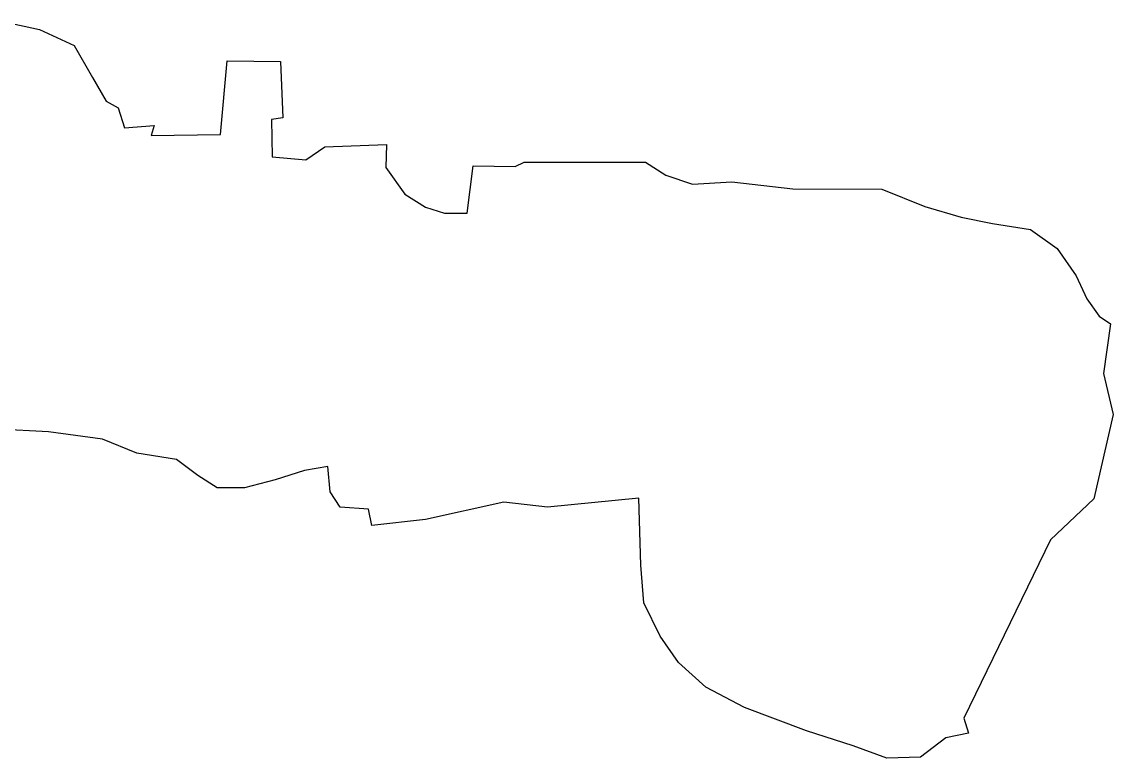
# Model space of a CAD drawing. Header units: metres. Extents: x 266585 to 279238, y 2117616 to 2127268.
# Drawn here: x 272851 to 279238, y 2120119 to 2124429 of the extents above; entities that cross this region are included whole.
import ezdxf

# ---------------------------------------------------------------- set-up
doc = ezdxf.new("R2010")
doc.units = ezdxf.units.M
doc.layers.add('village', color=3, linetype='Continuous')

msp = doc.modelspace()

# ---------------------------------------------------------------- linework, layer by layer
at = {"layer": 'village', "color": 3, "true_color": 0x00ff00}
for p, q in [((272748.4, 2124428.5), (272953.6, 2124383.9)), ((272953.6, 2124383.9), (273157, 2124290.3)), ((273157, 2124290.3), (273264, 2124102.9)), ((274013.3, 2123768.4), (274053.5, 2124201.1)), ((274053.5, 2124201.1), (274365.7, 2124196.6)), ((274365.7, 2124196.6), (274379.1, 2123866.6)), ((273264, 2124102.9), (273344.3, 2123964.7)), ((273344.3, 2123964.7), (273415.7, 2123924.5)), ((273415.7, 2123924.5), (273451.3, 2123808.6)), ((273451.3, 2123808.6), (273625.3, 2123821.9)), ((273625.3, 2123821.9), (273607.5, 2123764)), ((274379.1, 2123866.6), (274312.2, 2123857.6)), ((274312.2, 2123857.6), (274316.6, 2123639.1)), ((273607.5, 2123764), (274013.3, 2123768.4)), ((274512.9, 2123621.2), (274624.4, 2123697.1)), ((274624.4, 2123697.1), (274985.7, 2123710.4)), ((274985.7, 2123710.4), (274981.2, 2123576.6)), ((274316.6, 2123639.1), (274512.9, 2123621.2)), ((274981.2, 2123576.6), (275092.7, 2123420.5)), ((275456.7, 2123309), (275492.4, 2123585.6)), ((275492.4, 2123585.6), (275737.7, 2123581.1)), ((275737.7, 2123581.1), (275791.2, 2123607.9)), ((275791.2, 2123607.9), (276500.4, 2123607.9)), ((276500.4, 2123607.9), (276620.8, 2123532)), ((276620.8, 2123532), (276776.9, 2123478.5)), ((276776.9, 2123478.5), (277006.6, 2123491.9)), ((277006.6, 2123491.9), (277363.5, 2123451.7)), ((277363.5, 2123451.7), (277885.3, 2123450)), ((277885.3, 2123450), (278135.1, 2123347.4)), ((275092.7, 2123420.5), (275213.2, 2123344.7)), ((275213.2, 2123344.7), (275324.7, 2123309)), ((275324.7, 2123309), (275456.7, 2123309)), ((278135.1, 2123347.4), (278349.2, 2123284.9)), ((278349.2, 2123284.9), (278532, 2123249.2)), ((278532, 2123249.2), (278755.1, 2123213.6)), ((278755.1, 2123213.6), (278911.2, 2123102.1)), ((278911.2, 2123102.1), (279022.7, 2122941.5)), ((279022.7, 2122941.5), (279085.1, 2122807.7)), ((279085.1, 2122807.7), (279156.5, 2122705.1)), ((279156.5, 2122705.1), (279223.4, 2122660.5)), ((279223.4, 2122660.5), (279182, 2122370)), ((279182, 2122370), (279238.4, 2122130.4)), ((279238.4, 2122130.4), (279125.6, 2121637)), ((273007.4, 2122028.4), (272698.1, 2122046.2)), ((273322.6, 2121986.8), (273007.4, 2122028.4)), ((273524.8, 2121903.5), (273322.6, 2121986.8)), ((273756.7, 2121867.8), (273524.8, 2121903.5)), ((273881.6, 2121772.7), (273756.7, 2121867.8)), ((274642.8, 2121826.2), (274506, 2121802.4)), ((274654.7, 2121677.5), (274642.8, 2121826.2)), ((273994.6, 2121701.3), (273881.6, 2121772.7)), ((274506, 2121802.4), (274333.6, 2121748.9)), ((274155.2, 2121701.3), (273994.6, 2121701.3)), ((274333.6, 2121748.9), (274155.2, 2121701.3)), ((274714.2, 2121588.3), (274654.7, 2121677.5)), ((276462.6, 2121641.8), (275927.4, 2121588.3)), ((276474.5, 2121249.3), (276462.6, 2121641.8)), ((279125.6, 2121637), (278871.9, 2121397.4)), ((274880.7, 2121576.4), (274714.2, 2121588.3)), ((274898.6, 2121481.3), (274880.7, 2121576.4)), ((275671.7, 2121618), (275213.7, 2121516.9)), ((275927.4, 2121588.3), (275671.7, 2121618)), ((275213.7, 2121516.9), (274898.6, 2121481.3)), ((278871.9, 2121397.4), (278364.4, 2120354.2)), ((276492.4, 2121029.3), (276474.5, 2121249.3)), ((276587.5, 2120833), (276492.4, 2121029.3)), ((276694.6, 2120678.4), (276587.5, 2120833)), ((276855.1, 2120535.7), (276694.6, 2120678.4)), ((277081.1, 2120416.7), (276855.1, 2120535.7)), ((277443.9, 2120280), (277081.1, 2120416.7)), ((278364.4, 2120354.2), (278390.7, 2120266.6)), ((277717.4, 2120190.7), (277443.9, 2120280)), ((278258.6, 2120238.3), (278110, 2120125.3)), ((278390.7, 2120266.6), (278258.6, 2120238.3)), ((277913.7, 2120119.4), (277717.4, 2120190.7)), ((278110, 2120125.3), (277913.7, 2120119.4))]:
    msp.add_line(p, q, dxfattribs=at)

doc.saveas('drawing.dxf')
